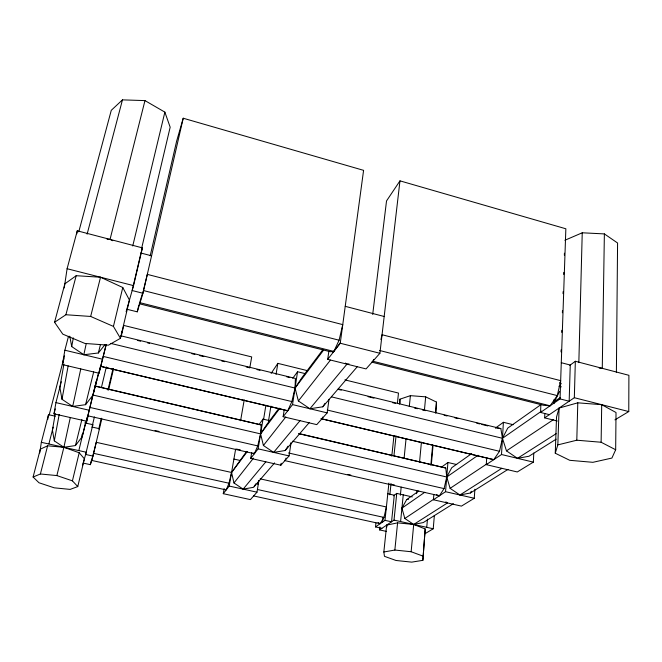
<?xml version="1.0" encoding="UTF-8"?>
<svg xmlns="http://www.w3.org/2000/svg" width="662" height="662" viewBox="0 0 662 662"><rect width="100%" height="100%" fill="white"/><g stroke="black" fill="none" stroke-linecap="round" stroke-linejoin="round"><path stroke-width="0.99" d="M614.907 419.865L628.768 411.557L628.9 375.304L575.344 361.27L569.817 365.366M615.668 449.763L616.016 412.517L601.708 404.681L577.785 402.827L559.1 408.057L556.543 416.977L555.261 453.222L569.759 460.313L592.887 462.316L611.911 458.063L615.668 449.763L601.121 442.241L576.801 440.213L557.834 444.889L555.261 453.222M616.388 372.458L617.58 243.004L604.373 233.909L582.237 232.792L564.876 240.265M601.121 442.241L601.708 404.681M604.373 233.909L602.271 368.329L599.201 368.105M399.393 404.085L399.906 399.186L410.399 395.653L425.674 396.852L436.457 402.074L435.919 412.997M576.801 440.213L577.785 402.827M578.836 362.627L582.237 232.792M544.818 413.758L544.644 417.871L574.335 397.713L575.344 361.27M557.834 444.889L559.1 408.057M561.037 351.903L561.103 349.85M561.707 332.357L561.781 330.297M562.386 312.77L562.452 310.759M563.039 293.655L563.114 291.644M563.701 274.432L563.776 272.396M564.363 255.184L564.429 253.198M540.879 404.399L540.54 412.443L560.044 398.913L565.853 228.779L399.972 180.85L386.525 200.942L372.698 314.458M554.003 403.613L554.152 399.401M486.719 457.723L486.264 464.641L517.279 471.965L533.357 462.126L533.771 453.031M486.264 464.641L501.506 454.521L503.401 422.298L513.24 424.714M86.49 421.206L96.652 380.062L95.121 385.971L261.2 424.93L260.596 433.883L257.741 445.898L254.373 453.693L87.897 415.819L87.963 415.264L86.49 421.206L54.011 413.858L55.931 402.628L61.309 381.742M433.85 494.638L433.411 499.769L461.439 506.116L474.265 498.271L474.886 489.235M433.411 499.769L445.543 491.701L447.926 462.49L456.722 464.558M424.499 534.002L433.229 528.764L434.371 515.458M426.742 527.333L427.47 519.091M453.371 503.674L423.283 522.558L413.7 524.461L397.589 522.864L386.666 525.107L383.836 551.992L384.465 556.32L395.984 560.474L411.731 562.129L422.861 560.333L425.186 528.938L413.7 524.461L404.83 518.47L401.933 508.143L406.675 499.595L418.789 491.03M430.838 465.303L432.634 445.087M435.488 412.923L436.457 402.074M422.861 560.333L425.186 528.938M431.417 463.789L433.031 445.625M422.778 556.039L411.143 551.736L413.7 524.461L447.462 502.946L445.865 501.87M416.588 493.72L416.87 490.666M419.526 462.432L421.421 442.158M424.466 409.745L425.674 396.852M400.593 521.565L403.249 494.862M383.836 551.992L394.85 550.048L397.589 522.864M400.369 495.267L401.18 487.158M404.118 458.046L406.054 438.774M409.298 406.534L410.399 395.653M379.897 526.927L379.574 529.914L394.014 520.117L396.753 493.397L412.31 496.914M375.933 522.922L375.495 526.927L384.978 520.357L388.925 483.111M391.788 456.168L393.956 435.745M397.407 403.191L398.483 393.071L344.894 379.88M389.852 494.795L391.019 483.757M394.031 455.059L396.058 435.811M382.553 522.326L383.091 517.32M328.84 351.315L327.715 359.35L366.061 368.916L379.897 353.285L399.972 180.85M327.715 359.35L340.243 343.239L363.587 170.341L183.225 118.225L176.597 141.296L150.191 255.813M284.238 409.637L283.137 416.696L316.759 424.632L327.169 412.873L329.022 399.285M39.753 452.932L41.334 442.324L48.5 414.677L55.277 416.208M64.239 287.953L67.094 268.722L77.272 230.806L142.421 247.878L133.542 285.62L126.128 311.752M251.692 452.543L250.716 458.394L280.845 465.221L289.071 455.928L291.015 442.994M283.137 416.696L292.538 404.606L297.544 371.746L305.149 373.616M280.845 465.221L281.143 463.276M47.755 419.443L48.5 414.677M76.8 233.802L77.272 230.806M224.17 488.597L223.276 493.687L250.41 499.611L256.988 492.18L258.867 480.571M268.491 421.115L270.923 406.104M276.054 374.402L277.841 363.364L307.077 370.563M250.716 458.394L258.13 448.853L263.021 419.104L269.715 420.676M263.542 419.634L265.909 405.227M120.782 335.791L295.401 378.424L295.062 388.056L291.868 401.569L287.763 410.746L100.698 366.392L106.226 344.43L99.01 373.227L62.418 364.588L64.868 350.223L68.476 336.329M55.277 413.684L52.43 430.085L54.317 440.875L63.891 447.297L79.208 452.767L84.388 458.832L77.768 486.578L70.155 489.4L54.251 487.828L38.992 482.772L33.1 477.029L40.316 449.167L47.623 445.807L63.891 447.297L75.46 445.551L82.187 436.73L87.31 417.043M63.908 364.05L59.853 387.378L61.996 399.269L72.688 406.46L85.572 404.681L93.019 395.065L99.449 370.372M223.276 493.687L229.201 486.065L235.631 449.142M240.579 420.742L244.237 399.765M249.773 367.989L251.701 356.926L123.761 325.423L121.22 336.222M54.317 440.875L59.191 414.437M61.996 399.269L68.153 365.863M104.927 344.687L98.365 352.978L83.834 354.749L71.711 346.582L73.316 337.901M70.304 417.54L63.891 447.297L56.858 475.573L40.399 473.984L33.1 477.029M72.688 406.46L80.772 368.924M83.834 354.749L86.225 343.636M371.647 362.114L543.527 405.276L550.122 405.798L557.288 395.603L560.664 380.658L382.057 334.732L380.931 339.565M320.905 418.682L493.769 459.66L499.504 451.285L502.458 438.294L507.754 428.091L541.168 404.465M126.847 309.237L137.266 311.835L142.967 293.266L183.225 118.225M286.1 458.071L284.9 460.636L439.394 495.788L444.078 488.606L446.742 477.004L451.757 467.703L471.774 453.544M137.266 311.835L138.855 304.95M253.662 495.946L380.178 523.683L383.977 517.419L386.393 506.984L260.158 478.849M120.434 338.315L129.446 300.06L122.776 287.515L100.533 277.229L76.18 275.706L64.859 283.824L54.574 322.27L62.799 334.144L84.926 343.446L108.452 345.183L120.434 338.315L113.434 326.416L90.661 316.453L65.902 314.74L54.574 322.27M141.643 248.267L170.167 127.187L164.871 112.135L144.97 100.599L122.462 99.871L111.274 110.314L78.77 231.808M83.18 463.094L90.371 464.658L93.003 456.085L101.807 418.69M108.568 389.943L113.591 368.626M339.093 340.21L342.759 324.628L147.312 274.374L143.381 290.527L339.093 340.21L333.871 351.439L330.239 351.712L139.326 303.767L143.124 291.47M90.371 464.658L91.306 460.694M98.762 429.042L101.311 418.243M107.956 390.05L112.995 368.651M257.799 484.46L258.718 480.571M290.378 444.98L290.841 442.994M87.897 415.819L95.121 385.971M92.283 425.815L94.401 416.919M101.609 386.74L106.35 366.889M84.81 422.877L92.837 424.698L85.63 454.463L93.003 456.085M274.573 462.904L253.587 487.306L243.136 489.135L233.976 482.97L231.568 472.478L96.238 442.315L91.67 460.429L226.205 489.921L229.011 483.219L231.568 472.478L246.628 451.393M113.434 326.416L122.776 287.515M132.748 245.966L164.871 112.135M78.828 450.599L85.497 423.035M77.768 486.578L72.423 480.852L79.208 452.767M86.325 423.341L88.261 415.347M95.187 386.674L96.842 379.814M97.091 378.813L98.547 372.789M99.01 373.227L100.872 365.515M75.46 445.551L81.881 419.576M85.572 404.681L93.681 371.895M98.365 352.978L100.475 344.463M90.661 316.453L100.533 277.229M112.763 240.72L110.049 239.396L144.97 100.599M40.399 473.984L47.623 445.807M48.872 443.987L53.183 427.147M54.011 413.858L55.285 408.893M49.154 415.024L64.479 355.875M62.418 364.588L63.957 358.663M99.697 369.404L100.45 366.508M65.902 314.74L76.18 275.706M87.119 234.149L122.462 99.871M92.101 427.338L92.837 424.698M140.824 253.587L142.421 247.878M82.593 465.179L86.267 452.237L41.334 442.324M121.336 333.871L122.131 331.099M322.758 417.035L321.881 418.847L493.769 459.66M554.044 402.455L559.539 391.465M373.79 359.4L372.855 361.237L550.122 405.798M299.125 433.602L445.774 468.017L446.742 477.004L450.11 488.349L459.941 494.994L470.384 493L471.27 491.295M323.015 349.511L301.855 377.729L295.062 388.056L298.372 400.949L309.907 408.752L322.799 406.807L325.009 403.332M279.058 408.14L266.819 424.466L260.596 433.883L263.402 445.493L273.646 452.403L285.231 450.508L287.995 446.188M254.15 486.438L255.83 483.831M271.139 373.393L277.841 363.364M259.007 424.615L263.021 419.104M292.761 378.308L297.544 371.746M231.568 472.478L247.307 451.558M279.745 408.413L260.596 433.883L93.019 395.065M323.644 350.041L295.062 388.056L110.695 343.396M332.878 352.49L340.301 342.933M233.976 482.97L253.488 458.121M263.402 445.493L285.827 416.928M298.372 400.949L330.446 360.095M243.136 489.135L265.826 461.819M273.646 452.403L300.002 420.676M309.907 408.752L346.962 364.15L348.99 363.877M285.231 450.508L309.328 422.48M322.799 406.807L357.223 366.773M393.501 495.805L396.753 493.397M441.496 467.149L447.926 462.49M495.457 428.049L503.401 422.298M553.945 401.95L560.441 397.432M401.933 508.143L424.822 492.238M478.047 455.257L446.742 477.004L292.314 441.231M541.557 411.127L502.458 438.294L331.397 396.852M404.83 518.47L433.751 499.231M450.11 488.349L486.876 463.897M338.241 388.884L500.853 428.587L502.458 438.294L506.471 450.863L553.631 419.501M459.941 494.994L501.821 468.315M506.471 450.863L517.485 458.336L556.171 433.684M470.384 493L508.002 469.399M556.188 439.163L528.946 456.259L517.485 458.336M406.675 499.595L408.578 499.231M107.054 239.23L110.049 239.396M394.85 550.048L411.143 551.736M495.739 427.842L500.853 428.587M375.495 526.927L381.908 528.334M379.574 529.914L386.591 531.445M93.557 453.329L229.011 483.219M257.626 489.541L383.977 517.419M394.014 520.117L433.229 528.764M229.201 486.065L256.988 492.18M384.978 520.357L391.54 521.797L394.279 495.217L387.8 493.761M92.175 427.073L99.441 428.711M233.909 459.047L239.801 460.38M155.024 430.532L159.012 431.434M236.45 449.059L240.463 449.978M347.889 474.431L350.843 475.101M390.588 484.145L394.61 485.064M89.999 407.453L257.741 445.898M288.5 452.949L444.078 488.606M55.931 402.628L89.345 410.266M258.13 448.853L289.071 455.928M445.543 491.701L474.265 498.271M95.146 386.169L261.2 424.93M298.562 433.651L445.774 468.017M100.806 366.351L287.763 410.746M103.297 356.421L291.868 401.569M327.251 410.043L499.504 451.285M64.868 350.223L102.66 359.243M292.538 404.606L327.169 412.873M501.506 454.521L533.357 462.126M137.646 340.45L140.634 341.187M147.593 342.883L149.562 343.363M170.184 348.394L173.13 349.114M191.889 353.69L194.868 354.418M199.841 355.635L203.822 356.603M221.704 360.964L224.641 361.684M246.214 366.947L249.152 367.667M256.997 369.578L259.976 370.306M286.803 376.852L289.782 377.58M338.299 389.422L341.286 390.15M368.039 396.679L373.922 398.119M392.566 402.662L395.504 403.381M414.429 407.999L417.416 408.727M422.397 409.943L425.385 410.672M444.111 415.248L447.057 415.968M454.918 417.879L457.864 418.599M476.764 423.217L479.76 423.945M481.754 424.433L487.753 425.898M544.644 417.871L557.263 421.007M540.54 412.443L549.386 414.652M140.063 302.724L333.871 351.439M379.425 350.446L557.288 395.603M142.967 293.266L132.152 290.527L140.973 253.05L151.581 255.813M340.243 343.239L379.897 353.285M560.044 398.913L569.171 401.222L570.255 365.043L561.277 362.702M558.943 386.227L561.343 386.84M67.094 268.722L133.542 285.62M574.335 397.713L628.768 411.557M345.225 306.332L384.183 316.494M56.858 475.573L72.423 480.852M436.481 494.729L439.394 495.788M253.124 453.04L254.373 453.693M378.002 522.517L380.178 523.683M559.539 382.81L561.293 383.77M345.357 363.066L346.962 364.15M69.775 336.188L71.711 346.582M81.823 434.793L82.187 436.73M386.666 525.107L386.898 526.96M399.906 399.186L400.162 403.224"/></g></svg>
